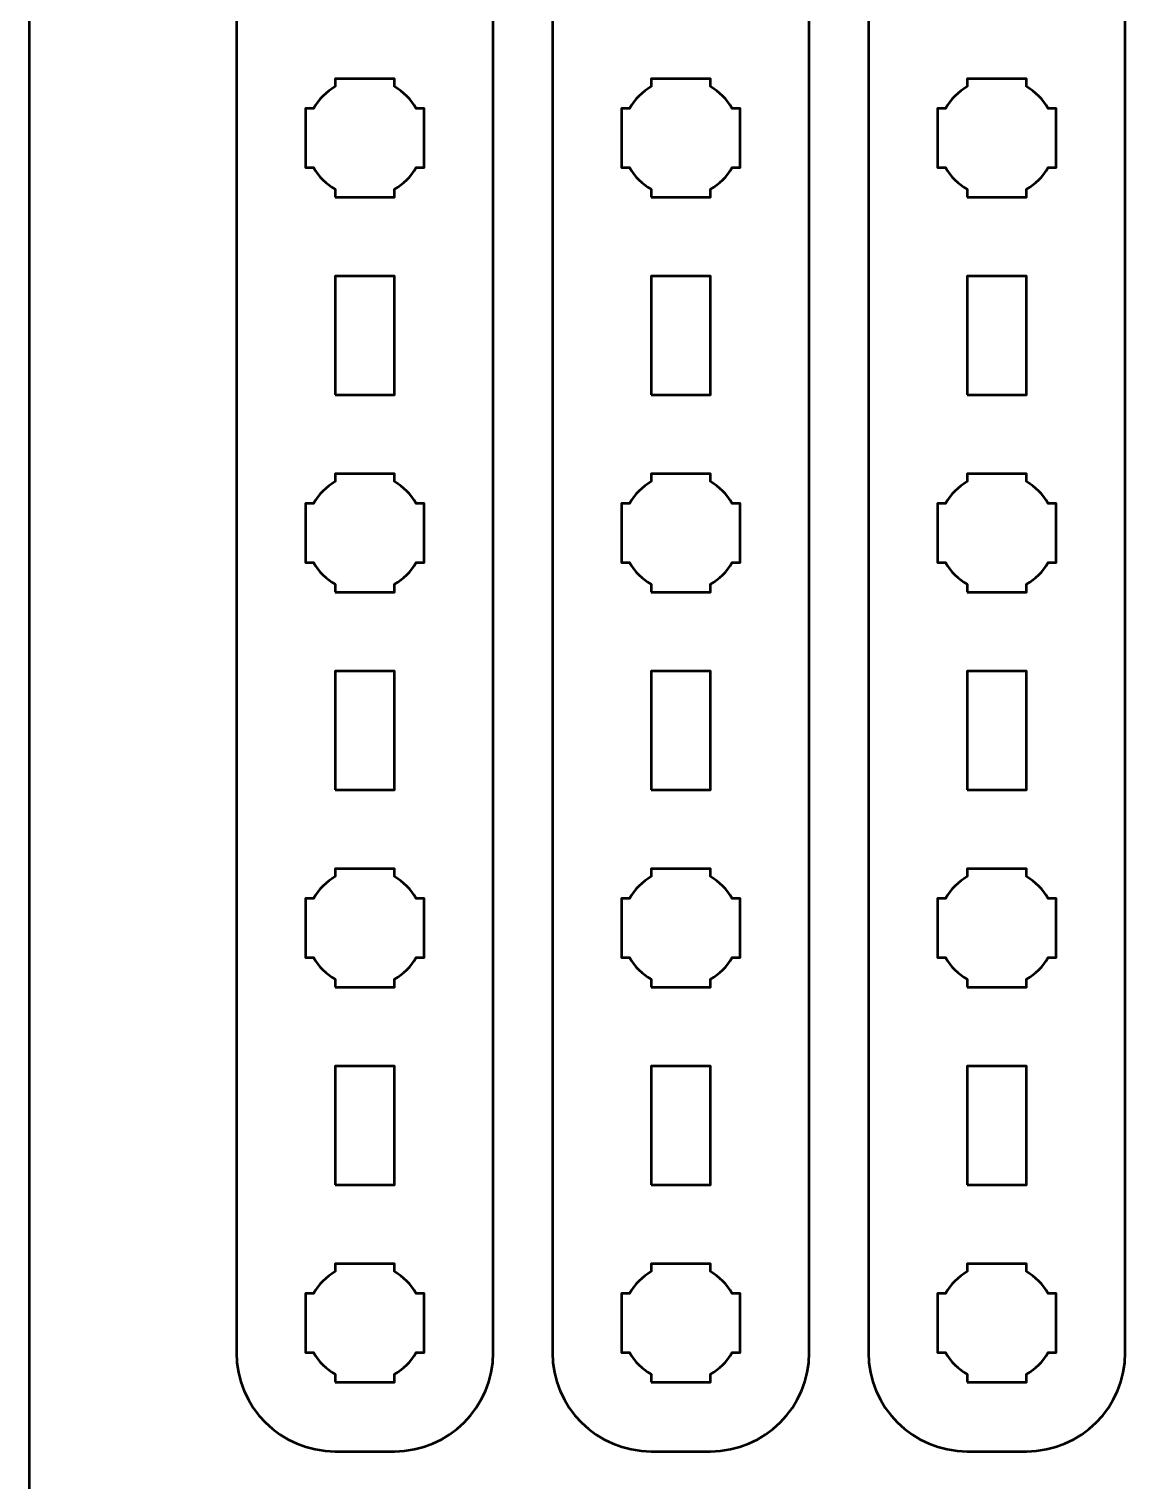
# Model space of a CAD drawing. Header units: centimetres. Extents: x -21 to 0, y -29.7 to 0.
# Drawn here: x -21 to -15.34, y -14.85 to -7.5 of the extents above; entities that cross this region are included whole.
import ezdxf

# ---------------------------------------------------------------- set-up
doc = ezdxf.new("R2010")
doc.units = ezdxf.units.CM
doc.header["$MEASUREMENT"] = 0
doc.layers.add('Layer 1', color=7, linetype='Continuous')

msp = doc.modelspace()

# ---------------------------------------------------------------- linework, layer by layer
at = {"layer": 'Layer 1', "color": 1, "lineweight": 53}
msp.add_open_spline([(-21.00003, -29.19995), (-21.00003, -29.19995), (-21.00003, -5.89992), (-21.00003, -5.89992), (-21.00003, -5.89992), (-21.00003, -5.81709), (-20.93286, -5.74992), (-20.85003, -5.74992), (-20.85003, -5.74992), (-20.7672, -5.74992), (-20.70003, -5.68275), (-20.70003, -5.59992), (-20.70003, -5.59992), (-20.70003, -5.51709), (-20.7672, -5.44992), (-20.85003, -5.44992), (-20.85003, -5.44992), (-20.93286, -5.44992), (-21.00003, -5.38275), (-21.00003, -5.29992), (-21.00003, -5.29992), (-21.00003, -5.21709), (-20.93286, -5.14992), (-20.85003, -5.14992), (-20.85003, -5.14992), (-20.7672, -5.14992), (-20.70003, -5.08275), (-20.70003, -4.99992), (-20.70003, -4.99992), (-20.70003, -4.91709), (-20.7672, -4.84992), (-20.85003, -4.84992), (-20.85003, -4.84992), (-20.93286, -4.84992), (-21.00003, -4.78275), (-21.00003, -4.69992), (-21.00003, -4.69992), (-21.00003, -4.61709), (-20.93286, -4.54992), (-20.85003, -4.54992), (-20.85003, -4.54992), (-20.7672, -4.54992), (-20.70003, -4.48275), (-20.70003, -4.39992), (-20.70003, -4.39992), (-20.70003, -4.31709), (-20.7672, -4.24992), (-20.85003, -4.24992), (-20.85003, -4.24992), (-20.93286, -4.24992), (-21.00003, -4.18275), (-21.00003, -4.09992), (-21.00003, -4.09992), (-21.00003, -4.01709), (-20.93286, -3.94992), (-20.85003, -3.94992), (-20.85003, -3.94992), (-20.7672, -3.94992), (-20.70003, -3.88275), (-20.70003, -3.79992), (-20.70003, -3.79992), (-20.70003, -3.71709), (-20.7672, -3.64992), (-20.85003, -3.64992), (-20.85003, -3.64992), (-20.93286, -3.64992), (-21.00003, -3.58275), (-21.00003, -3.49992), (-21.00003, -3.49992), (-21.00003, -3.41709), (-20.93286, -3.34992), (-20.85003, -3.34992), (-20.85003, -3.34992), (-20.7672, -3.34992), (-20.70003, -3.28275), (-20.70003, -3.19992), (-20.70003, -3.19992), (-20.70003, -3.11709), (-20.7672, -3.04992), (-20.85003, -3.04992), (-20.85003, -3.04992), (-20.93286, -3.04992), (-21.00003, -2.98275), (-21.00003, -2.89992), (-21.00003, -2.89992), (-21.00003, -2.81709), (-20.93286, -2.74992), (-20.85003, -2.74992), (-20.85003, -2.74992), (-20.7672, -2.74992), (-20.70003, -2.68275), (-20.70003, -2.59992), (-20.70003, -2.59992), (-20.70003, -2.51709), (-20.7672, -2.44992), (-20.85003, -2.44992), (-20.85003, -2.44992), (-20.93286, -2.44992), (-21.00003, -2.38275), (-21.00003, -2.29992), (-21.00003, -2.29992), (-21.00003, -2.21709), (-20.93286, -2.14992), (-20.85003, -2.14992), (-20.85003, -2.14992), (-20.7672, -2.14992), (-20.70003, -2.08275), (-20.70003, -1.99992), (-20.70003, -1.99992), (-20.70003, -1.91709), (-20.7672, -1.84992), (-20.85003, -1.84992), (-20.85003, -1.84992), (-20.93286, -1.84992), (-21.00003, -1.78275), (-21.00003, -1.69992), (-21.00003, -1.69992), (-21.00003, -1.61709), (-20.93286, -1.54992), (-20.85003, -1.54992), (-20.85003, -1.54992), (-20.7672, -1.54992), (-20.70003, -1.48275), (-20.70003, -1.39992), (-20.70003, -1.39992), (-20.70003, -1.31709), (-20.7672, -1.24992), (-20.85003, -1.24992), (-20.85003, -1.24992), (-20.93286, -1.24992), (-21.00003, -1.18275), (-21.00003, -1.09992), (-21.00003, -1.09992), (-21.00003, -1.09992), (-21.00003, -0.49992), (-21.00003, -0.49992), (-21.00003, -0.49992), (-21.00003, -0.22295), (-20.77694, 0.00004), (-20.49994, 0.00004), (-20.49994, 0.00004), (-20.49994, 0.00004), (-0.50008, 0.00004), (-0.50008, 0.00004), (-0.50008, 0.00004), (-0.22294, 0.00004), (0.00002, -0.22295), (0.00002, -0.49992), (0.00002, -0.49992), (0.00002, -0.49992), (0.00002, -29.19995), (0.00002, -29.19995), (0.00002, -29.19995), (0.00002, -29.47695), (-0.22294, -29.70004), (-0.50008, -29.70004), (-0.50008, -29.70004), (-0.50008, -29.70004), (-20.49994, -29.70004), (-20.49994, -29.70004), (-20.49994, -29.70004), (-20.77694, -29.70004), (-21.00003, -29.47695), (-21.00003, -29.19995)], degree=3, knots=[0, 0, 0, 0, 0.0243902, 0.0243902, 0.0243902, 0.0243902, 0.0487805, 0.0487805, 0.0487805, 0.0487805, 0.0731707, 0.0731707, 0.0731707, 0.0731707, 0.097561, 0.097561, 0.097561, 0.097561, 0.1219512, 0.1219512, 0.1219512, 0.1219512, 0.1463415, 0.1463415, 0.1463415, 0.1463415, 0.1707317, 0.1707317, 0.1707317, 0.1707317, 0.195122, 0.195122, 0.195122, 0.195122, 0.2195122, 0.2195122, 0.2195122, 0.2195122, 0.2439024, 0.2439024, 0.2439024, 0.2439024, 0.2682927, 0.2682927, 0.2682927, 0.2682927, 0.2926829, 0.2926829, 0.2926829, 0.2926829, 0.3170732, 0.3170732, 0.3170732, 0.3170732, 0.3414634, 0.3414634, 0.3414634, 0.3414634, 0.3658537, 0.3658537, 0.3658537, 0.3658537, 0.3902439, 0.3902439, 0.3902439, 0.3902439, 0.4146341, 0.4146341, 0.4146341, 0.4146341, 0.4390244, 0.4390244, 0.4390244, 0.4390244, 0.4634146, 0.4634146, 0.4634146, 0.4634146, 0.4878049, 0.4878049, 0.4878049, 0.4878049, 0.5121951, 0.5121951, 0.5121951, 0.5121951, 0.5365854, 0.5365854, 0.5365854, 0.5365854, 0.5609756, 0.5609756, 0.5609756, 0.5609756, 0.5853659, 0.5853659, 0.5853659, 0.5853659, 0.6097561, 0.6097561, 0.6097561, 0.6097561, 0.6341463, 0.6341463, 0.6341463, 0.6341463, 0.6585366, 0.6585366, 0.6585366, 0.6585366, 0.6829268, 0.6829268, 0.6829268, 0.6829268, 0.7073171, 0.7073171, 0.7073171, 0.7073171, 0.7317073, 0.7317073, 0.7317073, 0.7317073, 0.7560976, 0.7560976, 0.7560976, 0.7560976, 0.7804878, 0.7804878, 0.7804878, 0.7804878, 0.804878, 0.804878, 0.804878, 0.804878, 0.8292683, 0.8292683, 0.8292683, 0.8292683, 0.8536585, 0.8536585, 0.8536585, 0.8536585, 0.8780488, 0.8780488, 0.8780488, 0.8780488, 0.902439, 0.902439, 0.902439, 0.902439, 0.9268293, 0.9268293, 0.9268293, 0.9268293, 0.9512195, 0.9512195, 0.9512195, 0.9512195, 0.9756098, 0.9756098, 0.9756098, 0.9756098, 1, 1, 1, 1], dxfattribs=at)
at = {"layer": 'Layer 1', "color": 114, "lineweight": 53}
for points in [[(-19.15, -14.7), (-19.15, -14.7), (-19.45, -14.7), (-19.45, -14.7), (-19.45, -14.7), (-19.72609, -14.7), (-19.95, -14.47609), (-19.95, -14.2), (-19.95, -14.2), (-19.95, -14.2), (-19.95, -1.9), (-19.95, -1.9), (-19.95, -1.9), (-19.95, -1.62391), (-19.72609, -1.4), (-19.45, -1.4), (-19.45, -1.4), (-19.45, -1.4), (-19.15, -1.4), (-19.15, -1.4), (-19.15, -1.4), (-18.87391, -1.4), (-18.65, -1.62391), (-18.65, -1.9), (-18.65, -1.9), (-18.65, -1.9), (-18.65, -14.2), (-18.65, -14.2), (-18.65, -14.2), (-18.65, -14.47609), (-18.87391, -14.7), (-19.15, -14.7)], [(-17.55, -14.7), (-17.55, -14.7), (-17.85, -14.7), (-17.85, -14.7), (-17.85, -14.7), (-18.12609, -14.7), (-18.35, -14.47609), (-18.35, -14.2), (-18.35, -14.2), (-18.35, -14.2), (-18.35, -1.9), (-18.35, -1.9), (-18.35, -1.9), (-18.35, -1.62391), (-18.12609, -1.4), (-17.85, -1.4), (-17.85, -1.4), (-17.85, -1.4), (-17.55, -1.4), (-17.55, -1.4), (-17.55, -1.4), (-17.27391, -1.4), (-17.05, -1.62391), (-17.05, -1.9), (-17.05, -1.9), (-17.05, -1.9), (-17.05, -14.2), (-17.05, -14.2), (-17.05, -14.2), (-17.05, -14.47609), (-17.27391, -14.7), (-17.55, -14.7)], [(-15.95, -14.7), (-15.95, -14.7), (-16.25, -14.7), (-16.25, -14.7), (-16.25, -14.7), (-16.52609, -14.7), (-16.75, -14.47609), (-16.75, -14.2), (-16.75, -14.2), (-16.75, -14.2), (-16.75, -1.9), (-16.75, -1.9), (-16.75, -1.9), (-16.75, -1.62391), (-16.52609, -1.4), (-16.25, -1.4), (-16.25, -1.4), (-16.25, -1.4), (-15.95, -1.4), (-15.95, -1.4), (-15.95, -1.4), (-15.67391, -1.4), (-15.45, -1.62391), (-15.45, -1.9), (-15.45, -1.9), (-15.45, -1.9), (-15.45, -14.2), (-15.45, -14.2), (-15.45, -14.2), (-15.45, -14.47609), (-15.67391, -14.7), (-15.95, -14.7)]]:
    msp.add_open_spline(points, degree=3, knots=[0, 0, 0, 0, 0.125, 0.125, 0.125, 0.125, 0.25, 0.25, 0.25, 0.25, 0.375, 0.375, 0.375, 0.375, 0.5, 0.5, 0.5, 0.5, 0.625, 0.625, 0.625, 0.625, 0.75, 0.75, 0.75, 0.75, 0.875, 0.875, 0.875, 0.875, 1, 1, 1, 1], dxfattribs=at)
at = {"layer": 'Layer 1', "lineweight": 53}
for points, knots in [([(-19.45, -8.35), (-19.45, -8.35), (-19.45, -8.30985), (-19.45, -8.30985), (-19.45, -8.30985), (-19.49553, -8.2835), (-19.5335, -8.24553), (-19.55985, -8.2), (-19.55985, -8.2), (-19.55985, -8.2), (-19.6, -8.2), (-19.6, -8.2), (-19.6, -8.2), (-19.6, -8.2), (-19.6, -8.05), (-19.6, -8.05), (-19.6, -8.05), (-19.6, -8.05), (-19.6, -7.9), (-19.6, -7.9), (-19.6, -7.9), (-19.6, -7.9), (-19.55985, -7.9), (-19.55985, -7.9), (-19.55985, -7.9), (-19.5335, -7.85447), (-19.49553, -7.8165), (-19.45, -7.79015), (-19.45, -7.79015), (-19.45, -7.79015), (-19.45, -7.75), (-19.45, -7.75), (-19.45, -7.75), (-19.45, -7.75), (-19.3, -7.75), (-19.3, -7.75), (-19.3, -7.75), (-19.3, -7.75), (-19.15, -7.75), (-19.15, -7.75), (-19.15, -7.75), (-19.15, -7.75), (-19.15, -7.79015), (-19.15, -7.79015), (-19.15, -7.79015), (-19.10447, -7.8165), (-19.0665, -7.85447), (-19.04015, -7.9), (-19.04015, -7.9), (-19.04015, -7.9), (-19, -7.9), (-19, -7.9), (-19, -7.9), (-19, -7.9), (-19, -8.05), (-19, -8.05), (-19, -8.05), (-19, -8.05), (-19, -8.2), (-19, -8.2), (-19, -8.2), (-19, -8.2), (-19.04015, -8.2), (-19.04015, -8.2), (-19.04015, -8.2), (-19.0665, -8.24553), (-19.10447, -8.2835), (-19.15, -8.30985), (-19.15, -8.30985), (-19.15, -8.30985), (-19.15, -8.35), (-19.15, -8.35), (-19.15, -8.35), (-19.15, -8.35), (-19.3, -8.35), (-19.3, -8.35), (-19.3, -8.35), (-19.3, -8.35), (-19.45, -8.35), (-19.45, -8.35)], [0, 0, 0, 0, 0.05, 0.05, 0.05, 0.05, 0.1, 0.1, 0.1, 0.1, 0.15, 0.15, 0.15, 0.15, 0.2, 0.2, 0.2, 0.2, 0.25, 0.25, 0.25, 0.25, 0.3, 0.3, 0.3, 0.3, 0.35, 0.35, 0.35, 0.35, 0.4, 0.4, 0.4, 0.4, 0.45, 0.45, 0.45, 0.45, 0.5, 0.5, 0.5, 0.5, 0.55, 0.55, 0.55, 0.55, 0.6, 0.6, 0.6, 0.6, 0.65, 0.65, 0.65, 0.65, 0.7, 0.7, 0.7, 0.7, 0.75, 0.75, 0.75, 0.75, 0.8, 0.8, 0.8, 0.8, 0.85, 0.85, 0.85, 0.85, 0.9, 0.9, 0.9, 0.9, 0.95, 0.95, 0.95, 0.95, 1, 1, 1, 1]), ([(-17.85, -8.35), (-17.85, -8.35), (-17.85, -8.30985), (-17.85, -8.30985), (-17.85, -8.30985), (-17.89553, -8.2835), (-17.9335, -8.24553), (-17.95985, -8.2), (-17.95985, -8.2), (-17.95985, -8.2), (-18, -8.2), (-18, -8.2), (-18, -8.2), (-18, -8.2), (-18, -8.05), (-18, -8.05), (-18, -8.05), (-18, -8.05), (-18, -7.9), (-18, -7.9), (-18, -7.9), (-18, -7.9), (-17.95985, -7.9), (-17.95985, -7.9), (-17.95985, -7.9), (-17.9335, -7.85447), (-17.89553, -7.8165), (-17.85, -7.79015), (-17.85, -7.79015), (-17.85, -7.79015), (-17.85, -7.75), (-17.85, -7.75), (-17.85, -7.75), (-17.85, -7.75), (-17.7, -7.75), (-17.7, -7.75), (-17.7, -7.75), (-17.7, -7.75), (-17.55, -7.75), (-17.55, -7.75), (-17.55, -7.75), (-17.55, -7.75), (-17.55, -7.79015), (-17.55, -7.79015), (-17.55, -7.79015), (-17.50447, -7.8165), (-17.4665, -7.85447), (-17.44015, -7.9), (-17.44015, -7.9), (-17.44015, -7.9), (-17.4, -7.9), (-17.4, -7.9), (-17.4, -7.9), (-17.4, -7.9), (-17.4, -8.05), (-17.4, -8.05), (-17.4, -8.05), (-17.4, -8.05), (-17.4, -8.2), (-17.4, -8.2), (-17.4, -8.2), (-17.4, -8.2), (-17.44015, -8.2), (-17.44015, -8.2), (-17.44015, -8.2), (-17.4665, -8.24553), (-17.50447, -8.2835), (-17.55, -8.30985), (-17.55, -8.30985), (-17.55, -8.30985), (-17.55, -8.35), (-17.55, -8.35), (-17.55, -8.35), (-17.55, -8.35), (-17.7, -8.35), (-17.7, -8.35), (-17.7, -8.35), (-17.7, -8.35), (-17.85, -8.35), (-17.85, -8.35)], [0, 0, 0, 0, 0.05, 0.05, 0.05, 0.05, 0.1, 0.1, 0.1, 0.1, 0.15, 0.15, 0.15, 0.15, 0.2, 0.2, 0.2, 0.2, 0.25, 0.25, 0.25, 0.25, 0.3, 0.3, 0.3, 0.3, 0.35, 0.35, 0.35, 0.35, 0.4, 0.4, 0.4, 0.4, 0.45, 0.45, 0.45, 0.45, 0.5, 0.5, 0.5, 0.5, 0.55, 0.55, 0.55, 0.55, 0.6, 0.6, 0.6, 0.6, 0.65, 0.65, 0.65, 0.65, 0.7, 0.7, 0.7, 0.7, 0.75, 0.75, 0.75, 0.75, 0.8, 0.8, 0.8, 0.8, 0.85, 0.85, 0.85, 0.85, 0.9, 0.9, 0.9, 0.9, 0.95, 0.95, 0.95, 0.95, 1, 1, 1, 1]), ([(-16.25, -8.35), (-16.25, -8.35), (-16.25, -8.30985), (-16.25, -8.30985), (-16.25, -8.30985), (-16.29553, -8.2835), (-16.3335, -8.24553), (-16.35985, -8.2), (-16.35985, -8.2), (-16.35985, -8.2), (-16.4, -8.2), (-16.4, -8.2), (-16.4, -8.2), (-16.4, -8.2), (-16.4, -8.05), (-16.4, -8.05), (-16.4, -8.05), (-16.4, -8.05), (-16.4, -7.9), (-16.4, -7.9), (-16.4, -7.9), (-16.4, -7.9), (-16.35985, -7.9), (-16.35985, -7.9), (-16.35985, -7.9), (-16.3335, -7.85447), (-16.29553, -7.8165), (-16.25, -7.79015), (-16.25, -7.79015), (-16.25, -7.79015), (-16.25, -7.75), (-16.25, -7.75), (-16.25, -7.75), (-16.25, -7.75), (-16.1, -7.75), (-16.1, -7.75), (-16.1, -7.75), (-16.1, -7.75), (-15.95, -7.75), (-15.95, -7.75), (-15.95, -7.75), (-15.95, -7.75), (-15.95, -7.79015), (-15.95, -7.79015), (-15.95, -7.79015), (-15.90447, -7.8165), (-15.8665, -7.85447), (-15.84015, -7.9), (-15.84015, -7.9), (-15.84015, -7.9), (-15.8, -7.9), (-15.8, -7.9), (-15.8, -7.9), (-15.8, -7.9), (-15.8, -8.05), (-15.8, -8.05), (-15.8, -8.05), (-15.8, -8.05), (-15.8, -8.2), (-15.8, -8.2), (-15.8, -8.2), (-15.8, -8.2), (-15.84015, -8.2), (-15.84015, -8.2), (-15.84015, -8.2), (-15.8665, -8.24553), (-15.90447, -8.2835), (-15.95, -8.30985), (-15.95, -8.30985), (-15.95, -8.30985), (-15.95, -8.35), (-15.95, -8.35), (-15.95, -8.35), (-15.95, -8.35), (-16.1, -8.35), (-16.1, -8.35), (-16.1, -8.35), (-16.1, -8.35), (-16.25, -8.35), (-16.25, -8.35)], [0, 0, 0, 0, 0.05, 0.05, 0.05, 0.05, 0.1, 0.1, 0.1, 0.1, 0.15, 0.15, 0.15, 0.15, 0.2, 0.2, 0.2, 0.2, 0.25, 0.25, 0.25, 0.25, 0.3, 0.3, 0.3, 0.3, 0.35, 0.35, 0.35, 0.35, 0.4, 0.4, 0.4, 0.4, 0.45, 0.45, 0.45, 0.45, 0.5, 0.5, 0.5, 0.5, 0.55, 0.55, 0.55, 0.55, 0.6, 0.6, 0.6, 0.6, 0.65, 0.65, 0.65, 0.65, 0.7, 0.7, 0.7, 0.7, 0.75, 0.75, 0.75, 0.75, 0.8, 0.8, 0.8, 0.8, 0.85, 0.85, 0.85, 0.85, 0.9, 0.9, 0.9, 0.9, 0.95, 0.95, 0.95, 0.95, 1, 1, 1, 1]), ([(-19.45, -9.35), (-19.45, -9.35), (-19.45, -8.75), (-19.45, -8.75), (-19.45, -8.75), (-19.45, -8.75), (-19.15, -8.75), (-19.15, -8.75), (-19.15, -8.75), (-19.15, -8.75), (-19.15, -9.35), (-19.15, -9.35), (-19.15, -9.35), (-19.15, -9.35), (-19.45, -9.35), (-19.45, -9.35)], [0, 0, 0, 0, 0.25, 0.25, 0.25, 0.25, 0.5, 0.5, 0.5, 0.5, 0.75, 0.75, 0.75, 0.75, 1, 1, 1, 1]), ([(-17.85, -9.35), (-17.85, -9.35), (-17.85, -8.75), (-17.85, -8.75), (-17.85, -8.75), (-17.85, -8.75), (-17.55, -8.75), (-17.55, -8.75), (-17.55, -8.75), (-17.55, -8.75), (-17.55, -9.35), (-17.55, -9.35), (-17.55, -9.35), (-17.55, -9.35), (-17.85, -9.35), (-17.85, -9.35)], [0, 0, 0, 0, 0.25, 0.25, 0.25, 0.25, 0.5, 0.5, 0.5, 0.5, 0.75, 0.75, 0.75, 0.75, 1, 1, 1, 1]), ([(-16.25, -9.35), (-16.25, -9.35), (-16.25, -8.75), (-16.25, -8.75), (-16.25, -8.75), (-16.25, -8.75), (-15.95, -8.75), (-15.95, -8.75), (-15.95, -8.75), (-15.95, -8.75), (-15.95, -9.35), (-15.95, -9.35), (-15.95, -9.35), (-15.95, -9.35), (-16.25, -9.35), (-16.25, -9.35)], [0, 0, 0, 0, 0.25, 0.25, 0.25, 0.25, 0.5, 0.5, 0.5, 0.5, 0.75, 0.75, 0.75, 0.75, 1, 1, 1, 1]), ([(-19.45, -10.35), (-19.45, -10.35), (-19.45, -10.30985), (-19.45, -10.30985), (-19.45, -10.30985), (-19.49553, -10.2835), (-19.5335, -10.24553), (-19.55985, -10.2), (-19.55985, -10.2), (-19.55985, -10.2), (-19.6, -10.2), (-19.6, -10.2), (-19.6, -10.2), (-19.6, -10.2), (-19.6, -10.05), (-19.6, -10.05), (-19.6, -10.05), (-19.6, -10.05), (-19.6, -9.9), (-19.6, -9.9), (-19.6, -9.9), (-19.6, -9.9), (-19.55985, -9.9), (-19.55985, -9.9), (-19.55985, -9.9), (-19.5335, -9.85447), (-19.49553, -9.8165), (-19.45, -9.79015), (-19.45, -9.79015), (-19.45, -9.79015), (-19.45, -9.75), (-19.45, -9.75), (-19.45, -9.75), (-19.45, -9.75), (-19.3, -9.75), (-19.3, -9.75), (-19.3, -9.75), (-19.3, -9.75), (-19.15, -9.75), (-19.15, -9.75), (-19.15, -9.75), (-19.15, -9.75), (-19.15, -9.79015), (-19.15, -9.79015), (-19.15, -9.79015), (-19.10447, -9.8165), (-19.0665, -9.85447), (-19.04015, -9.9), (-19.04015, -9.9), (-19.04015, -9.9), (-19, -9.9), (-19, -9.9), (-19, -9.9), (-19, -9.9), (-19, -10.05), (-19, -10.05), (-19, -10.05), (-19, -10.05), (-19, -10.2), (-19, -10.2), (-19, -10.2), (-19, -10.2), (-19.04015, -10.2), (-19.04015, -10.2), (-19.04015, -10.2), (-19.0665, -10.24553), (-19.10447, -10.2835), (-19.15, -10.30985), (-19.15, -10.30985), (-19.15, -10.30985), (-19.15, -10.35), (-19.15, -10.35), (-19.15, -10.35), (-19.15, -10.35), (-19.3, -10.35), (-19.3, -10.35), (-19.3, -10.35), (-19.3, -10.35), (-19.45, -10.35), (-19.45, -10.35)], [0, 0, 0, 0, 0.05, 0.05, 0.05, 0.05, 0.1, 0.1, 0.1, 0.1, 0.15, 0.15, 0.15, 0.15, 0.2, 0.2, 0.2, 0.2, 0.25, 0.25, 0.25, 0.25, 0.3, 0.3, 0.3, 0.3, 0.35, 0.35, 0.35, 0.35, 0.4, 0.4, 0.4, 0.4, 0.45, 0.45, 0.45, 0.45, 0.5, 0.5, 0.5, 0.5, 0.55, 0.55, 0.55, 0.55, 0.6, 0.6, 0.6, 0.6, 0.65, 0.65, 0.65, 0.65, 0.7, 0.7, 0.7, 0.7, 0.75, 0.75, 0.75, 0.75, 0.8, 0.8, 0.8, 0.8, 0.85, 0.85, 0.85, 0.85, 0.9, 0.9, 0.9, 0.9, 0.95, 0.95, 0.95, 0.95, 1, 1, 1, 1]), ([(-17.85, -10.35), (-17.85, -10.35), (-17.85, -10.30985), (-17.85, -10.30985), (-17.85, -10.30985), (-17.89553, -10.2835), (-17.9335, -10.24553), (-17.95985, -10.2), (-17.95985, -10.2), (-17.95985, -10.2), (-18, -10.2), (-18, -10.2), (-18, -10.2), (-18, -10.2), (-18, -10.05), (-18, -10.05), (-18, -10.05), (-18, -10.05), (-18, -9.9), (-18, -9.9), (-18, -9.9), (-18, -9.9), (-17.95985, -9.9), (-17.95985, -9.9), (-17.95985, -9.9), (-17.9335, -9.85447), (-17.89553, -9.8165), (-17.85, -9.79015), (-17.85, -9.79015), (-17.85, -9.79015), (-17.85, -9.75), (-17.85, -9.75), (-17.85, -9.75), (-17.85, -9.75), (-17.7, -9.75), (-17.7, -9.75), (-17.7, -9.75), (-17.7, -9.75), (-17.55, -9.75), (-17.55, -9.75), (-17.55, -9.75), (-17.55, -9.75), (-17.55, -9.79015), (-17.55, -9.79015), (-17.55, -9.79015), (-17.50447, -9.8165), (-17.4665, -9.85447), (-17.44015, -9.9), (-17.44015, -9.9), (-17.44015, -9.9), (-17.4, -9.9), (-17.4, -9.9), (-17.4, -9.9), (-17.4, -9.9), (-17.4, -10.05), (-17.4, -10.05), (-17.4, -10.05), (-17.4, -10.05), (-17.4, -10.2), (-17.4, -10.2), (-17.4, -10.2), (-17.4, -10.2), (-17.44015, -10.2), (-17.44015, -10.2), (-17.44015, -10.2), (-17.4665, -10.24553), (-17.50447, -10.2835), (-17.55, -10.30985), (-17.55, -10.30985), (-17.55, -10.30985), (-17.55, -10.35), (-17.55, -10.35), (-17.55, -10.35), (-17.55, -10.35), (-17.7, -10.35), (-17.7, -10.35), (-17.7, -10.35), (-17.7, -10.35), (-17.85, -10.35), (-17.85, -10.35)], [0, 0, 0, 0, 0.05, 0.05, 0.05, 0.05, 0.1, 0.1, 0.1, 0.1, 0.15, 0.15, 0.15, 0.15, 0.2, 0.2, 0.2, 0.2, 0.25, 0.25, 0.25, 0.25, 0.3, 0.3, 0.3, 0.3, 0.35, 0.35, 0.35, 0.35, 0.4, 0.4, 0.4, 0.4, 0.45, 0.45, 0.45, 0.45, 0.5, 0.5, 0.5, 0.5, 0.55, 0.55, 0.55, 0.55, 0.6, 0.6, 0.6, 0.6, 0.65, 0.65, 0.65, 0.65, 0.7, 0.7, 0.7, 0.7, 0.75, 0.75, 0.75, 0.75, 0.8, 0.8, 0.8, 0.8, 0.85, 0.85, 0.85, 0.85, 0.9, 0.9, 0.9, 0.9, 0.95, 0.95, 0.95, 0.95, 1, 1, 1, 1]), ([(-16.25, -10.35), (-16.25, -10.35), (-16.25, -10.30985), (-16.25, -10.30985), (-16.25, -10.30985), (-16.29553, -10.2835), (-16.3335, -10.24553), (-16.35985, -10.2), (-16.35985, -10.2), (-16.35985, -10.2), (-16.4, -10.2), (-16.4, -10.2), (-16.4, -10.2), (-16.4, -10.2), (-16.4, -10.05), (-16.4, -10.05), (-16.4, -10.05), (-16.4, -10.05), (-16.4, -9.9), (-16.4, -9.9), (-16.4, -9.9), (-16.4, -9.9), (-16.35985, -9.9), (-16.35985, -9.9), (-16.35985, -9.9), (-16.3335, -9.85447), (-16.29553, -9.8165), (-16.25, -9.79015), (-16.25, -9.79015), (-16.25, -9.79015), (-16.25, -9.75), (-16.25, -9.75), (-16.25, -9.75), (-16.25, -9.75), (-16.1, -9.75), (-16.1, -9.75), (-16.1, -9.75), (-16.1, -9.75), (-15.95, -9.75), (-15.95, -9.75), (-15.95, -9.75), (-15.95, -9.75), (-15.95, -9.79015), (-15.95, -9.79015), (-15.95, -9.79015), (-15.90447, -9.8165), (-15.8665, -9.85447), (-15.84015, -9.9), (-15.84015, -9.9), (-15.84015, -9.9), (-15.8, -9.9), (-15.8, -9.9), (-15.8, -9.9), (-15.8, -9.9), (-15.8, -10.05), (-15.8, -10.05), (-15.8, -10.05), (-15.8, -10.05), (-15.8, -10.2), (-15.8, -10.2), (-15.8, -10.2), (-15.8, -10.2), (-15.84015, -10.2), (-15.84015, -10.2), (-15.84015, -10.2), (-15.8665, -10.24553), (-15.90447, -10.2835), (-15.95, -10.30985), (-15.95, -10.30985), (-15.95, -10.30985), (-15.95, -10.35), (-15.95, -10.35), (-15.95, -10.35), (-15.95, -10.35), (-16.1, -10.35), (-16.1, -10.35), (-16.1, -10.35), (-16.1, -10.35), (-16.25, -10.35), (-16.25, -10.35)], [0, 0, 0, 0, 0.05, 0.05, 0.05, 0.05, 0.1, 0.1, 0.1, 0.1, 0.15, 0.15, 0.15, 0.15, 0.2, 0.2, 0.2, 0.2, 0.25, 0.25, 0.25, 0.25, 0.3, 0.3, 0.3, 0.3, 0.35, 0.35, 0.35, 0.35, 0.4, 0.4, 0.4, 0.4, 0.45, 0.45, 0.45, 0.45, 0.5, 0.5, 0.5, 0.5, 0.55, 0.55, 0.55, 0.55, 0.6, 0.6, 0.6, 0.6, 0.65, 0.65, 0.65, 0.65, 0.7, 0.7, 0.7, 0.7, 0.75, 0.75, 0.75, 0.75, 0.8, 0.8, 0.8, 0.8, 0.85, 0.85, 0.85, 0.85, 0.9, 0.9, 0.9, 0.9, 0.95, 0.95, 0.95, 0.95, 1, 1, 1, 1]), ([(-19.45, -11.35), (-19.45, -11.35), (-19.45, -10.75), (-19.45, -10.75), (-19.45, -10.75), (-19.45, -10.75), (-19.15, -10.75), (-19.15, -10.75), (-19.15, -10.75), (-19.15, -10.75), (-19.15, -11.35), (-19.15, -11.35), (-19.15, -11.35), (-19.15, -11.35), (-19.45, -11.35), (-19.45, -11.35)], [0, 0, 0, 0, 0.25, 0.25, 0.25, 0.25, 0.5, 0.5, 0.5, 0.5, 0.75, 0.75, 0.75, 0.75, 1, 1, 1, 1]), ([(-17.85, -11.35), (-17.85, -11.35), (-17.85, -10.75), (-17.85, -10.75), (-17.85, -10.75), (-17.85, -10.75), (-17.55, -10.75), (-17.55, -10.75), (-17.55, -10.75), (-17.55, -10.75), (-17.55, -11.35), (-17.55, -11.35), (-17.55, -11.35), (-17.55, -11.35), (-17.85, -11.35), (-17.85, -11.35)], [0, 0, 0, 0, 0.25, 0.25, 0.25, 0.25, 0.5, 0.5, 0.5, 0.5, 0.75, 0.75, 0.75, 0.75, 1, 1, 1, 1]), ([(-16.25, -11.35), (-16.25, -11.35), (-16.25, -10.75), (-16.25, -10.75), (-16.25, -10.75), (-16.25, -10.75), (-15.95, -10.75), (-15.95, -10.75), (-15.95, -10.75), (-15.95, -10.75), (-15.95, -11.35), (-15.95, -11.35), (-15.95, -11.35), (-15.95, -11.35), (-16.25, -11.35), (-16.25, -11.35)], [0, 0, 0, 0, 0.25, 0.25, 0.25, 0.25, 0.5, 0.5, 0.5, 0.5, 0.75, 0.75, 0.75, 0.75, 1, 1, 1, 1]), ([(-19.45, -12.35), (-19.45, -12.35), (-19.45, -12.30985), (-19.45, -12.30985), (-19.45, -12.30985), (-19.49553, -12.2835), (-19.5335, -12.24553), (-19.55985, -12.2), (-19.55985, -12.2), (-19.55985, -12.2), (-19.6, -12.2), (-19.6, -12.2), (-19.6, -12.2), (-19.6, -12.2), (-19.6, -12.05), (-19.6, -12.05), (-19.6, -12.05), (-19.6, -12.05), (-19.6, -11.9), (-19.6, -11.9), (-19.6, -11.9), (-19.6, -11.9), (-19.55985, -11.9), (-19.55985, -11.9), (-19.55985, -11.9), (-19.5335, -11.85447), (-19.49553, -11.8165), (-19.45, -11.79015), (-19.45, -11.79015), (-19.45, -11.79015), (-19.45, -11.75), (-19.45, -11.75), (-19.45, -11.75), (-19.45, -11.75), (-19.3, -11.75), (-19.3, -11.75), (-19.3, -11.75), (-19.3, -11.75), (-19.15, -11.75), (-19.15, -11.75), (-19.15, -11.75), (-19.15, -11.75), (-19.15, -11.79015), (-19.15, -11.79015), (-19.15, -11.79015), (-19.10447, -11.8165), (-19.0665, -11.85447), (-19.04015, -11.9), (-19.04015, -11.9), (-19.04015, -11.9), (-19, -11.9), (-19, -11.9), (-19, -11.9), (-19, -11.9), (-19, -12.05), (-19, -12.05), (-19, -12.05), (-19, -12.05), (-19, -12.2), (-19, -12.2), (-19, -12.2), (-19, -12.2), (-19.04015, -12.2), (-19.04015, -12.2), (-19.04015, -12.2), (-19.0665, -12.24553), (-19.10447, -12.2835), (-19.15, -12.30985), (-19.15, -12.30985), (-19.15, -12.30985), (-19.15, -12.35), (-19.15, -12.35), (-19.15, -12.35), (-19.15, -12.35), (-19.3, -12.35), (-19.3, -12.35), (-19.3, -12.35), (-19.3, -12.35), (-19.45, -12.35), (-19.45, -12.35)], [0, 0, 0, 0, 0.05, 0.05, 0.05, 0.05, 0.1, 0.1, 0.1, 0.1, 0.15, 0.15, 0.15, 0.15, 0.2, 0.2, 0.2, 0.2, 0.25, 0.25, 0.25, 0.25, 0.3, 0.3, 0.3, 0.3, 0.35, 0.35, 0.35, 0.35, 0.4, 0.4, 0.4, 0.4, 0.45, 0.45, 0.45, 0.45, 0.5, 0.5, 0.5, 0.5, 0.55, 0.55, 0.55, 0.55, 0.6, 0.6, 0.6, 0.6, 0.65, 0.65, 0.65, 0.65, 0.7, 0.7, 0.7, 0.7, 0.75, 0.75, 0.75, 0.75, 0.8, 0.8, 0.8, 0.8, 0.85, 0.85, 0.85, 0.85, 0.9, 0.9, 0.9, 0.9, 0.95, 0.95, 0.95, 0.95, 1, 1, 1, 1]), ([(-17.85, -12.35), (-17.85, -12.35), (-17.85, -12.30985), (-17.85, -12.30985), (-17.85, -12.30985), (-17.89553, -12.2835), (-17.9335, -12.24553), (-17.95985, -12.2), (-17.95985, -12.2), (-17.95985, -12.2), (-18, -12.2), (-18, -12.2), (-18, -12.2), (-18, -12.2), (-18, -12.05), (-18, -12.05), (-18, -12.05), (-18, -12.05), (-18, -11.9), (-18, -11.9), (-18, -11.9), (-18, -11.9), (-17.95985, -11.9), (-17.95985, -11.9), (-17.95985, -11.9), (-17.9335, -11.85447), (-17.89553, -11.8165), (-17.85, -11.79015), (-17.85, -11.79015), (-17.85, -11.79015), (-17.85, -11.75), (-17.85, -11.75), (-17.85, -11.75), (-17.85, -11.75), (-17.7, -11.75), (-17.7, -11.75), (-17.7, -11.75), (-17.7, -11.75), (-17.55, -11.75), (-17.55, -11.75), (-17.55, -11.75), (-17.55, -11.75), (-17.55, -11.79015), (-17.55, -11.79015), (-17.55, -11.79015), (-17.50447, -11.8165), (-17.4665, -11.85447), (-17.44015, -11.9), (-17.44015, -11.9), (-17.44015, -11.9), (-17.4, -11.9), (-17.4, -11.9), (-17.4, -11.9), (-17.4, -11.9), (-17.4, -12.05), (-17.4, -12.05), (-17.4, -12.05), (-17.4, -12.05), (-17.4, -12.2), (-17.4, -12.2), (-17.4, -12.2), (-17.4, -12.2), (-17.44015, -12.2), (-17.44015, -12.2), (-17.44015, -12.2), (-17.4665, -12.24553), (-17.50447, -12.2835), (-17.55, -12.30985), (-17.55, -12.30985), (-17.55, -12.30985), (-17.55, -12.35), (-17.55, -12.35), (-17.55, -12.35), (-17.55, -12.35), (-17.7, -12.35), (-17.7, -12.35), (-17.7, -12.35), (-17.7, -12.35), (-17.85, -12.35), (-17.85, -12.35)], [0, 0, 0, 0, 0.05, 0.05, 0.05, 0.05, 0.1, 0.1, 0.1, 0.1, 0.15, 0.15, 0.15, 0.15, 0.2, 0.2, 0.2, 0.2, 0.25, 0.25, 0.25, 0.25, 0.3, 0.3, 0.3, 0.3, 0.35, 0.35, 0.35, 0.35, 0.4, 0.4, 0.4, 0.4, 0.45, 0.45, 0.45, 0.45, 0.5, 0.5, 0.5, 0.5, 0.55, 0.55, 0.55, 0.55, 0.6, 0.6, 0.6, 0.6, 0.65, 0.65, 0.65, 0.65, 0.7, 0.7, 0.7, 0.7, 0.75, 0.75, 0.75, 0.75, 0.8, 0.8, 0.8, 0.8, 0.85, 0.85, 0.85, 0.85, 0.9, 0.9, 0.9, 0.9, 0.95, 0.95, 0.95, 0.95, 1, 1, 1, 1]), ([(-16.25, -12.35), (-16.25, -12.35), (-16.25, -12.30985), (-16.25, -12.30985), (-16.25, -12.30985), (-16.29553, -12.2835), (-16.3335, -12.24553), (-16.35985, -12.2), (-16.35985, -12.2), (-16.35985, -12.2), (-16.4, -12.2), (-16.4, -12.2), (-16.4, -12.2), (-16.4, -12.2), (-16.4, -12.05), (-16.4, -12.05), (-16.4, -12.05), (-16.4, -12.05), (-16.4, -11.9), (-16.4, -11.9), (-16.4, -11.9), (-16.4, -11.9), (-16.35985, -11.9), (-16.35985, -11.9), (-16.35985, -11.9), (-16.3335, -11.85447), (-16.29553, -11.8165), (-16.25, -11.79015), (-16.25, -11.79015), (-16.25, -11.79015), (-16.25, -11.75), (-16.25, -11.75), (-16.25, -11.75), (-16.25, -11.75), (-16.1, -11.75), (-16.1, -11.75), (-16.1, -11.75), (-16.1, -11.75), (-15.95, -11.75), (-15.95, -11.75), (-15.95, -11.75), (-15.95, -11.75), (-15.95, -11.79015), (-15.95, -11.79015), (-15.95, -11.79015), (-15.90447, -11.8165), (-15.8665, -11.85447), (-15.84015, -11.9), (-15.84015, -11.9), (-15.84015, -11.9), (-15.8, -11.9), (-15.8, -11.9), (-15.8, -11.9), (-15.8, -11.9), (-15.8, -12.05), (-15.8, -12.05), (-15.8, -12.05), (-15.8, -12.05), (-15.8, -12.2), (-15.8, -12.2), (-15.8, -12.2), (-15.8, -12.2), (-15.84015, -12.2), (-15.84015, -12.2), (-15.84015, -12.2), (-15.8665, -12.24553), (-15.90447, -12.2835), (-15.95, -12.30985), (-15.95, -12.30985), (-15.95, -12.30985), (-15.95, -12.35), (-15.95, -12.35), (-15.95, -12.35), (-15.95, -12.35), (-16.1, -12.35), (-16.1, -12.35), (-16.1, -12.35), (-16.1, -12.35), (-16.25, -12.35), (-16.25, -12.35)], [0, 0, 0, 0, 0.05, 0.05, 0.05, 0.05, 0.1, 0.1, 0.1, 0.1, 0.15, 0.15, 0.15, 0.15, 0.2, 0.2, 0.2, 0.2, 0.25, 0.25, 0.25, 0.25, 0.3, 0.3, 0.3, 0.3, 0.35, 0.35, 0.35, 0.35, 0.4, 0.4, 0.4, 0.4, 0.45, 0.45, 0.45, 0.45, 0.5, 0.5, 0.5, 0.5, 0.55, 0.55, 0.55, 0.55, 0.6, 0.6, 0.6, 0.6, 0.65, 0.65, 0.65, 0.65, 0.7, 0.7, 0.7, 0.7, 0.75, 0.75, 0.75, 0.75, 0.8, 0.8, 0.8, 0.8, 0.85, 0.85, 0.85, 0.85, 0.9, 0.9, 0.9, 0.9, 0.95, 0.95, 0.95, 0.95, 1, 1, 1, 1]), ([(-19.45, -13.35), (-19.45, -13.35), (-19.45, -12.75), (-19.45, -12.75), (-19.45, -12.75), (-19.45, -12.75), (-19.15, -12.75), (-19.15, -12.75), (-19.15, -12.75), (-19.15, -12.75), (-19.15, -13.35), (-19.15, -13.35), (-19.15, -13.35), (-19.15, -13.35), (-19.45, -13.35), (-19.45, -13.35)], [0, 0, 0, 0, 0.25, 0.25, 0.25, 0.25, 0.5, 0.5, 0.5, 0.5, 0.75, 0.75, 0.75, 0.75, 1, 1, 1, 1]), ([(-17.85, -13.35), (-17.85, -13.35), (-17.85, -12.75), (-17.85, -12.75), (-17.85, -12.75), (-17.85, -12.75), (-17.55, -12.75), (-17.55, -12.75), (-17.55, -12.75), (-17.55, -12.75), (-17.55, -13.35), (-17.55, -13.35), (-17.55, -13.35), (-17.55, -13.35), (-17.85, -13.35), (-17.85, -13.35)], [0, 0, 0, 0, 0.25, 0.25, 0.25, 0.25, 0.5, 0.5, 0.5, 0.5, 0.75, 0.75, 0.75, 0.75, 1, 1, 1, 1]), ([(-16.25, -13.35), (-16.25, -13.35), (-16.25, -12.75), (-16.25, -12.75), (-16.25, -12.75), (-16.25, -12.75), (-15.95, -12.75), (-15.95, -12.75), (-15.95, -12.75), (-15.95, -12.75), (-15.95, -13.35), (-15.95, -13.35), (-15.95, -13.35), (-15.95, -13.35), (-16.25, -13.35), (-16.25, -13.35)], [0, 0, 0, 0, 0.25, 0.25, 0.25, 0.25, 0.5, 0.5, 0.5, 0.5, 0.75, 0.75, 0.75, 0.75, 1, 1, 1, 1]), ([(-19.45, -14.35), (-19.45, -14.35), (-19.45, -14.30985), (-19.45, -14.30985), (-19.45, -14.30985), (-19.49553, -14.2835), (-19.5335, -14.24553), (-19.55985, -14.2), (-19.55985, -14.2), (-19.55985, -14.2), (-19.6, -14.2), (-19.6, -14.2), (-19.6, -14.2), (-19.6, -14.2), (-19.6, -14.05), (-19.6, -14.05), (-19.6, -14.05), (-19.6, -14.05), (-19.6, -13.9), (-19.6, -13.9), (-19.6, -13.9), (-19.6, -13.9), (-19.55985, -13.9), (-19.55985, -13.9), (-19.55985, -13.9), (-19.5335, -13.85447), (-19.49553, -13.8165), (-19.45, -13.79015), (-19.45, -13.79015), (-19.45, -13.79015), (-19.45, -13.75), (-19.45, -13.75), (-19.45, -13.75), (-19.45, -13.75), (-19.3, -13.75), (-19.3, -13.75), (-19.3, -13.75), (-19.3, -13.75), (-19.15, -13.75), (-19.15, -13.75), (-19.15, -13.75), (-19.15, -13.75), (-19.15, -13.79015), (-19.15, -13.79015), (-19.15, -13.79015), (-19.10447, -13.8165), (-19.0665, -13.85447), (-19.04015, -13.9), (-19.04015, -13.9), (-19.04015, -13.9), (-19, -13.9), (-19, -13.9), (-19, -13.9), (-19, -13.9), (-19, -14.05), (-19, -14.05), (-19, -14.05), (-19, -14.05), (-19, -14.2), (-19, -14.2), (-19, -14.2), (-19, -14.2), (-19.04015, -14.2), (-19.04015, -14.2), (-19.04015, -14.2), (-19.0665, -14.24553), (-19.10447, -14.2835), (-19.15, -14.30985), (-19.15, -14.30985), (-19.15, -14.30985), (-19.15, -14.35), (-19.15, -14.35), (-19.15, -14.35), (-19.15, -14.35), (-19.3, -14.35), (-19.3, -14.35), (-19.3, -14.35), (-19.3, -14.35), (-19.45, -14.35), (-19.45, -14.35)], [0, 0, 0, 0, 0.05, 0.05, 0.05, 0.05, 0.1, 0.1, 0.1, 0.1, 0.15, 0.15, 0.15, 0.15, 0.2, 0.2, 0.2, 0.2, 0.25, 0.25, 0.25, 0.25, 0.3, 0.3, 0.3, 0.3, 0.35, 0.35, 0.35, 0.35, 0.4, 0.4, 0.4, 0.4, 0.45, 0.45, 0.45, 0.45, 0.5, 0.5, 0.5, 0.5, 0.55, 0.55, 0.55, 0.55, 0.6, 0.6, 0.6, 0.6, 0.65, 0.65, 0.65, 0.65, 0.7, 0.7, 0.7, 0.7, 0.75, 0.75, 0.75, 0.75, 0.8, 0.8, 0.8, 0.8, 0.85, 0.85, 0.85, 0.85, 0.9, 0.9, 0.9, 0.9, 0.95, 0.95, 0.95, 0.95, 1, 1, 1, 1]), ([(-17.85, -14.35), (-17.85, -14.35), (-17.85, -14.30985), (-17.85, -14.30985), (-17.85, -14.30985), (-17.89553, -14.2835), (-17.9335, -14.24553), (-17.95985, -14.2), (-17.95985, -14.2), (-17.95985, -14.2), (-18, -14.2), (-18, -14.2), (-18, -14.2), (-18, -14.2), (-18, -14.05), (-18, -14.05), (-18, -14.05), (-18, -14.05), (-18, -13.9), (-18, -13.9), (-18, -13.9), (-18, -13.9), (-17.95985, -13.9), (-17.95985, -13.9), (-17.95985, -13.9), (-17.9335, -13.85447), (-17.89553, -13.8165), (-17.85, -13.79015), (-17.85, -13.79015), (-17.85, -13.79015), (-17.85, -13.75), (-17.85, -13.75), (-17.85, -13.75), (-17.85, -13.75), (-17.7, -13.75), (-17.7, -13.75), (-17.7, -13.75), (-17.7, -13.75), (-17.55, -13.75), (-17.55, -13.75), (-17.55, -13.75), (-17.55, -13.75), (-17.55, -13.79015), (-17.55, -13.79015), (-17.55, -13.79015), (-17.50447, -13.8165), (-17.4665, -13.85447), (-17.44015, -13.9), (-17.44015, -13.9), (-17.44015, -13.9), (-17.4, -13.9), (-17.4, -13.9), (-17.4, -13.9), (-17.4, -13.9), (-17.4, -14.05), (-17.4, -14.05), (-17.4, -14.05), (-17.4, -14.05), (-17.4, -14.2), (-17.4, -14.2), (-17.4, -14.2), (-17.4, -14.2), (-17.44015, -14.2), (-17.44015, -14.2), (-17.44015, -14.2), (-17.4665, -14.24553), (-17.50447, -14.2835), (-17.55, -14.30985), (-17.55, -14.30985), (-17.55, -14.30985), (-17.55, -14.35), (-17.55, -14.35), (-17.55, -14.35), (-17.55, -14.35), (-17.7, -14.35), (-17.7, -14.35), (-17.7, -14.35), (-17.7, -14.35), (-17.85, -14.35), (-17.85, -14.35)], [0, 0, 0, 0, 0.05, 0.05, 0.05, 0.05, 0.1, 0.1, 0.1, 0.1, 0.15, 0.15, 0.15, 0.15, 0.2, 0.2, 0.2, 0.2, 0.25, 0.25, 0.25, 0.25, 0.3, 0.3, 0.3, 0.3, 0.35, 0.35, 0.35, 0.35, 0.4, 0.4, 0.4, 0.4, 0.45, 0.45, 0.45, 0.45, 0.5, 0.5, 0.5, 0.5, 0.55, 0.55, 0.55, 0.55, 0.6, 0.6, 0.6, 0.6, 0.65, 0.65, 0.65, 0.65, 0.7, 0.7, 0.7, 0.7, 0.75, 0.75, 0.75, 0.75, 0.8, 0.8, 0.8, 0.8, 0.85, 0.85, 0.85, 0.85, 0.9, 0.9, 0.9, 0.9, 0.95, 0.95, 0.95, 0.95, 1, 1, 1, 1]), ([(-16.25, -14.35), (-16.25, -14.35), (-16.25, -14.30985), (-16.25, -14.30985), (-16.25, -14.30985), (-16.29553, -14.2835), (-16.3335, -14.24553), (-16.35985, -14.2), (-16.35985, -14.2), (-16.35985, -14.2), (-16.4, -14.2), (-16.4, -14.2), (-16.4, -14.2), (-16.4, -14.2), (-16.4, -14.05), (-16.4, -14.05), (-16.4, -14.05), (-16.4, -14.05), (-16.4, -13.9), (-16.4, -13.9), (-16.4, -13.9), (-16.4, -13.9), (-16.35985, -13.9), (-16.35985, -13.9), (-16.35985, -13.9), (-16.3335, -13.85447), (-16.29553, -13.8165), (-16.25, -13.79015), (-16.25, -13.79015), (-16.25, -13.79015), (-16.25, -13.75), (-16.25, -13.75), (-16.25, -13.75), (-16.25, -13.75), (-16.1, -13.75), (-16.1, -13.75), (-16.1, -13.75), (-16.1, -13.75), (-15.95, -13.75), (-15.95, -13.75), (-15.95, -13.75), (-15.95, -13.75), (-15.95, -13.79015), (-15.95, -13.79015), (-15.95, -13.79015), (-15.90447, -13.8165), (-15.8665, -13.85447), (-15.84015, -13.9), (-15.84015, -13.9), (-15.84015, -13.9), (-15.8, -13.9), (-15.8, -13.9), (-15.8, -13.9), (-15.8, -13.9), (-15.8, -14.05), (-15.8, -14.05), (-15.8, -14.05), (-15.8, -14.05), (-15.8, -14.2), (-15.8, -14.2), (-15.8, -14.2), (-15.8, -14.2), (-15.84015, -14.2), (-15.84015, -14.2), (-15.84015, -14.2), (-15.8665, -14.24553), (-15.90447, -14.2835), (-15.95, -14.30985), (-15.95, -14.30985), (-15.95, -14.30985), (-15.95, -14.35), (-15.95, -14.35), (-15.95, -14.35), (-15.95, -14.35), (-16.1, -14.35), (-16.1, -14.35), (-16.1, -14.35), (-16.1, -14.35), (-16.25, -14.35), (-16.25, -14.35)], [0, 0, 0, 0, 0.05, 0.05, 0.05, 0.05, 0.1, 0.1, 0.1, 0.1, 0.15, 0.15, 0.15, 0.15, 0.2, 0.2, 0.2, 0.2, 0.25, 0.25, 0.25, 0.25, 0.3, 0.3, 0.3, 0.3, 0.35, 0.35, 0.35, 0.35, 0.4, 0.4, 0.4, 0.4, 0.45, 0.45, 0.45, 0.45, 0.5, 0.5, 0.5, 0.5, 0.55, 0.55, 0.55, 0.55, 0.6, 0.6, 0.6, 0.6, 0.65, 0.65, 0.65, 0.65, 0.7, 0.7, 0.7, 0.7, 0.75, 0.75, 0.75, 0.75, 0.8, 0.8, 0.8, 0.8, 0.85, 0.85, 0.85, 0.85, 0.9, 0.9, 0.9, 0.9, 0.95, 0.95, 0.95, 0.95, 1, 1, 1, 1])]:
    msp.add_open_spline(points, degree=3, knots=knots, dxfattribs=at)

doc.saveas('drawing.dxf')
